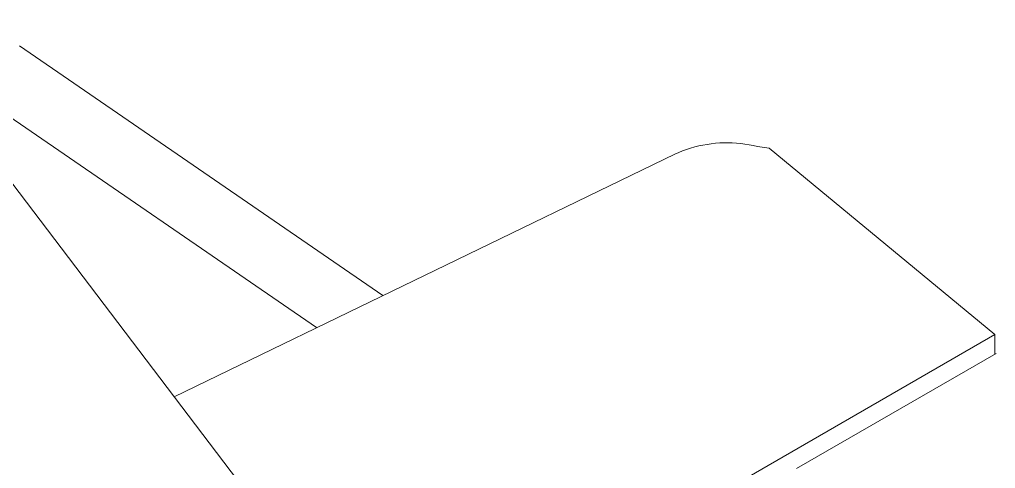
# Model space of a CAD drawing. Header units: millimetres. Extents: x -208 to 4974, y -28 to 3137.
# Drawn here: x 3516.9 to 3655.6, y 1933.7 to 1997.5 of the extents above; entities that cross this region are included whole.
import ezdxf

# ---------------------------------------------------------------- set-up
doc = ezdxf.new("R2010")
doc.units = ezdxf.units.MM
doc.layers.add('ZANO_R', color=7, linetype='Continuous', lineweight=0)

msp = doc.modelspace()

# ---------------------------------------------------------------- linework, layer by layer
at = {"layer": 'ZANO_R'}
for p, q in [((3498.19, 1997.53), (3586.47, 1881.21)), ((3516.93, 1993.79), (3568.53, 1958.29)), ((3559.12, 1953.73), (3511.77, 1986.3)), ((3617, 1980), (3616.4, 1979.98)), ((3617.59, 1980.01), (3617, 1980)), ((3618.19, 1979.99), (3617.59, 1980.01)), ((3618.79, 1979.96), (3618.19, 1979.99)), ((3610.58, 1978.63), (3610.03, 1978.39)), ((3611.14, 1978.86), (3610.58, 1978.63)), ((3611.7, 1979.06), (3611.14, 1978.86)), ((3612.27, 1979.24), (3611.7, 1979.06)), ((3612.85, 1979.41), (3612.27, 1979.24)), ((3613.43, 1979.55), (3612.85, 1979.41)), ((3614.02, 1979.68), (3613.43, 1979.55)), ((3614.61, 1979.78), (3614.02, 1979.68)), ((3615.2, 1979.87), (3614.61, 1979.78)), ((3615.8, 1979.93), (3615.2, 1979.87)), ((3616.4, 1979.98), (3615.8, 1979.93)), ((3619.39, 1979.9), (3618.79, 1979.96)), ((3619.99, 1979.82), (3619.39, 1979.9)), ((3620.58, 1979.73), (3619.99, 1979.82)), ((3621.17, 1979.61), (3620.58, 1979.73)), ((3621.75, 1979.48), (3621.17, 1979.61)), ((3621.75, 1979.48), (3623.41, 1979.25)), ((3623.41, 1979.25), (3655.51, 1952.76)), ((3538.88, 1943.92), (3610.03, 1978.39)), ((3655.51, 1952.76), (3569.75, 1903.24)), ((3655.51, 1952.76), (3655.51, 1949.98)), ((3627.33, 1933.71), (3655.66, 1950.06))]:
    msp.add_line(p, q, dxfattribs=at)

doc.saveas('drawing.dxf')
